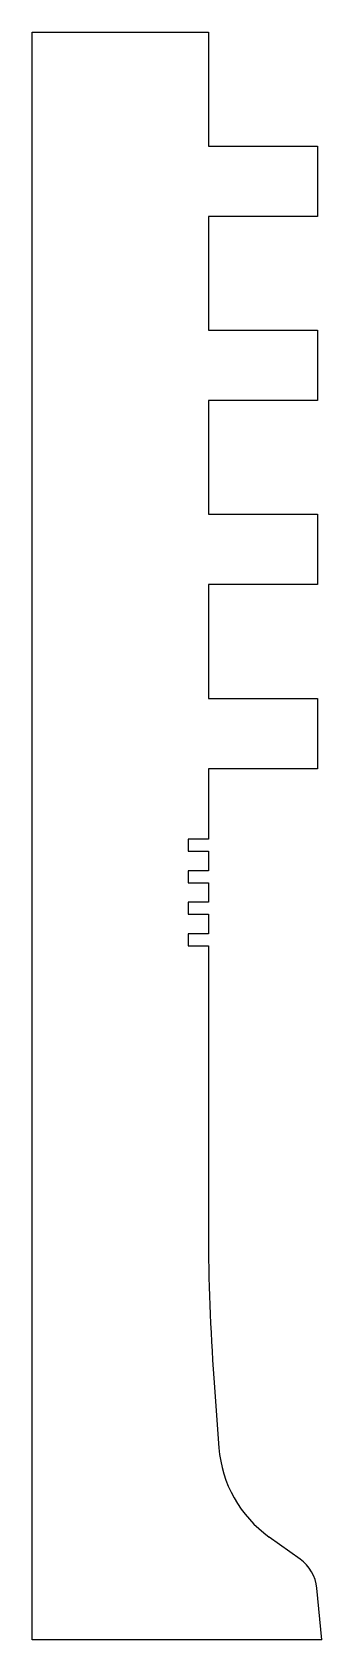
# Model space of a CAD drawing. Extents: x 0 to 29, y -95 to 65.
import ezdxf

# ---------------------------------------------------------------- set-up
doc = ezdxf.new("R2010")
doc.units = 0
doc.header["$MEASUREMENT"] = 0
doc.layers.add('VISIBLE', color=7, linetype='CONTINUOUS')

msp = doc.modelspace()

# ---------------------------------------------------------------- linework, layer by layer
at = {"layer": 'VISIBLE'}
for p, q in [((0, -95.14), (0, 64.86)), ((0, 64.86), (17.5, 64.86)), ((17.5, 64.86), (17.5, 53.53)), ((17.5, 53.53), (28.32, 53.53)), ((28.32, 53.53), (28.32, 46.53)), ((17.5, 46.53), (17.5, 35.21)), ((28.32, 46.53), (17.5, 46.53)), ((17.5, 35.21), (28.32, 35.21)), ((28.32, 35.21), (28.32, 28.21)), ((17.5, 28.21), (17.5, 16.88)), ((28.32, 28.21), (17.5, 28.21)), ((17.5, 16.88), (28.32, 16.88)), ((28.32, 16.88), (28.32, 9.88)), ((17.5, 9.88), (17.5, -1.44)), ((28.32, 9.88), (17.5, 9.88)), ((17.5, -1.44), (28.32, -1.44)), ((28.32, -1.44), (28.32, -8.44)), ((28.32, -8.44), (17.5, -8.44)), ((17.5, -8.44), (17.5, -15.44)), ((15.5, -15.44), (15.5, -16.64)), ((17.5, -15.44), (15.5, -15.44)), ((15.5, -16.64), (17.5, -16.64)), ((17.5, -16.64), (17.5, -18.59)), ((15.5, -18.59), (15.5, -19.79)), ((17.5, -18.59), (15.5, -18.59)), ((15.5, -19.79), (17.5, -19.79)), ((17.5, -19.79), (17.5, -21.73)), ((17.5, -21.73), (15.5, -21.73)), ((15.5, -21.73), (15.5, -22.93)), ((15.5, -22.93), (17.5, -22.93)), ((17.5, -22.93), (17.5, -24.87)), ((15.5, -24.87), (15.5, -26.07)), ((17.5, -24.87), (15.5, -24.87)), ((15.5, -26.07), (17.5, -26.07)), ((17.5, -26.07), (17.5, -54.53)), ((18.03, -69.11), (18.54, -76.03)), ((26.6, -87.11), (23.52, -84.91)), ((28.75, -95.14), (28.25, -89.98)), ((28.75, -95.14), (0, -95.14))]:
    msp.add_line(p, q, dxfattribs=at)
for centre, radius, start, end in [((217.5, -54.53), 200, 180, 184.1806), ((30.51, -75.15), 12, 184.1806, 234.3788), ((24.27, -90.37), 4, 5.5156, 54.3788)]:
    msp.add_arc(centre, radius, start, end, dxfattribs=at)

doc.saveas('drawing.dxf')
